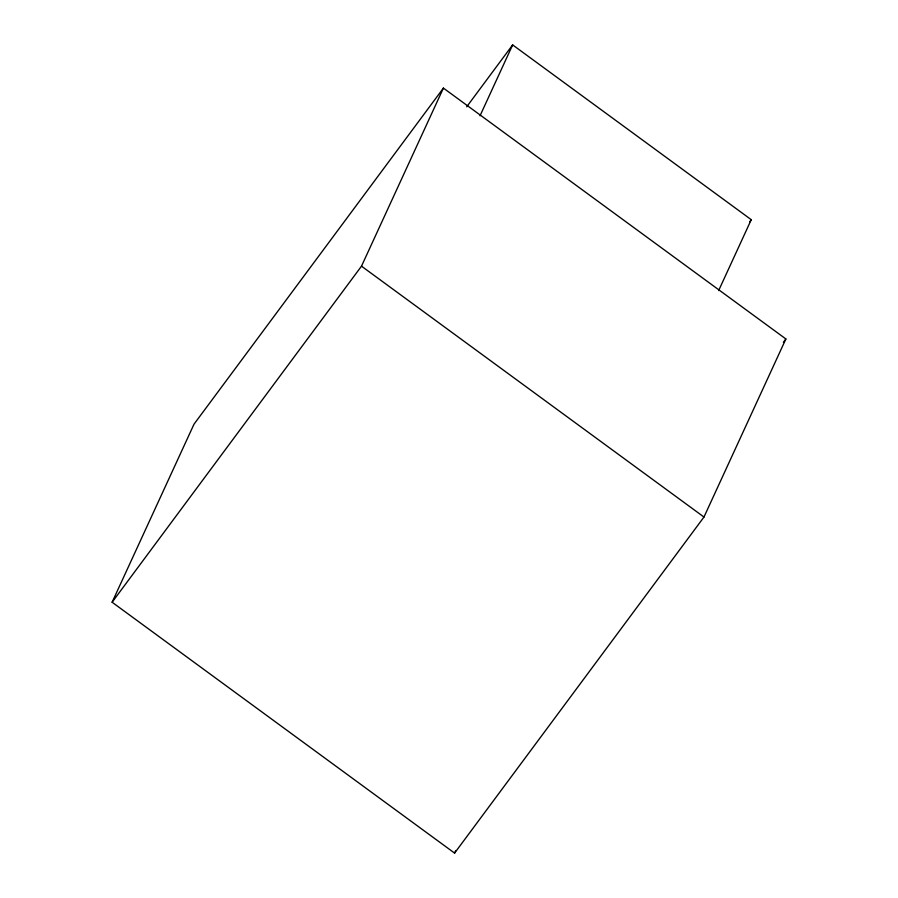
<?xml version="1.0" encoding="UTF-8"?>
<svg xmlns="http://www.w3.org/2000/svg" width="898" height="898" viewBox="0 0 898 898"><rect width="100%" height="100%" fill="white"/><g stroke="black" fill="none" stroke-linecap="round" stroke-linejoin="round"><path stroke-width="1.35" d="M112.115 602.232L194.024 424.159L443.41 88.094L785.885 338.961L703.976 517.035L454.59 853.1L112.115 602.232L361.501 266.167L443.41 88.094M480.037 115.775L512.646 44.9L751.256 219.684L718.647 290.57M454.59 853.1L455.757 850.552M466.702 106.817L512.646 44.9M749.583 221.941L751.256 219.684M783.382 342.34L785.885 338.961M361.501 266.167L703.976 517.035"/></g></svg>
